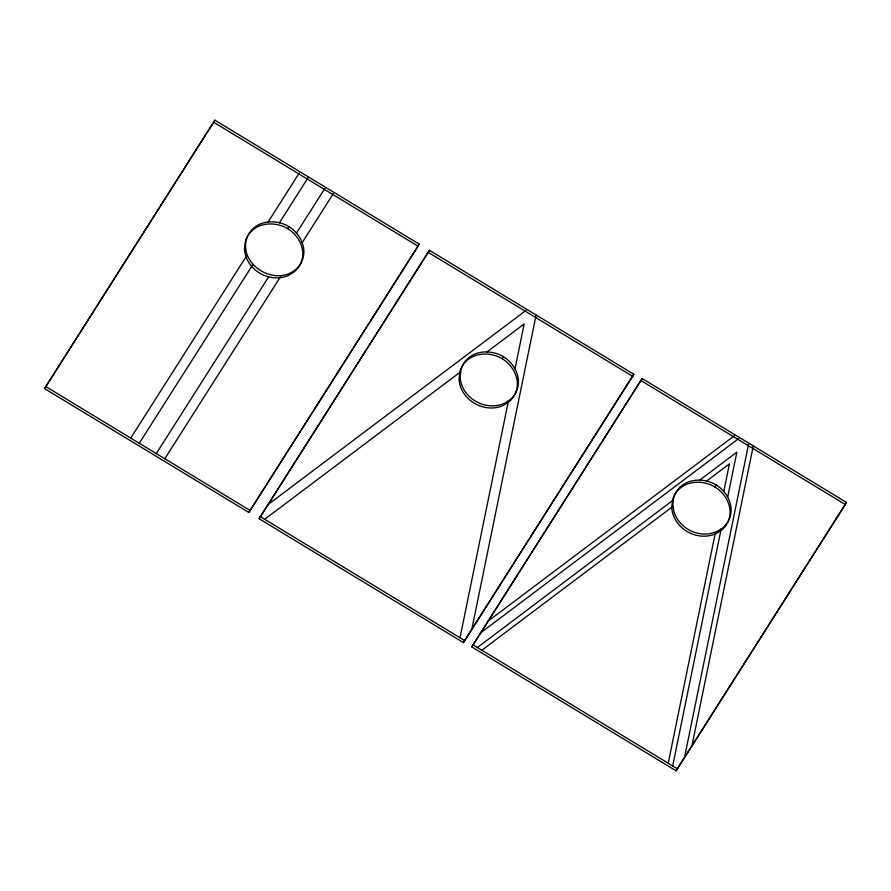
<?xml version="1.0" encoding="UTF-8"?>
<svg xmlns="http://www.w3.org/2000/svg" width="891" height="891" viewBox="0 0 891 891"><rect width="100%" height="100%" fill="white"/><g stroke="black" fill="none" stroke-linecap="round" stroke-linejoin="round"><path stroke-width="1.34" d="M460.012 637.756L508.483 400.705M514.987 368.919L524.175 323.956L486.998 351.945M471.929 628.779L536.104 314.991M668.217 763.231L715.217 533.375M723.77 491.554L729.428 463.855L706.53 481.095M672.694 765.948L721.175 528.898M727.669 497.111L736.868 452.16L699.691 480.149M684.622 756.982L748.507 444.542M692.051 745.288L753.274 445.912M44.55 388.587L214.898 120.207L419.193 244.101L418.113 246.217L248.845 512.481L44.55 388.587L214.898 120.207M287.748 228.653C278.983 223.541 268.024 222.271 258.59 226.336A29.893 26.262 27.1 0 0 245.326 241.617L244.479 248.522A29.893 26.262 27.1 0 0 288.706 275.341L294.665 271.532A29.893 26.262 27.1 0 0 302.817 253.155C302.361 243.02 296.213 233.977 287.748 228.653L288.84 226.537C280.064 221.425 269.104 220.155 259.671 224.22A29.893 26.262 27.1 0 0 246.417 239.501C239.634 265.674 275.609 286.757 295.745 269.416A29.893 26.262 27.1 0 0 303.898 251.039C303.441 240.904 297.293 231.86 288.84 226.537M248.845 512.481L419.193 244.101M259.114 518.707L429.462 250.326L633.757 374.209L632.677 376.325L463.409 642.589L259.114 518.707L429.462 250.326M502.324 358.761C493.547 353.66 482.588 352.39 473.154 356.445A29.893 26.262 27.1 0 0 459.901 371.736L459.043 378.63A29.893 26.262 27.1 0 0 503.281 405.45L509.229 401.652A29.893 26.262 27.1 0 0 517.381 383.264C516.925 373.129 510.777 364.085 502.324 358.761L503.404 356.645C494.628 351.544 483.668 350.274 474.235 354.328A29.893 26.262 27.1 0 0 460.981 369.62L460.124 376.514A29.893 26.262 27.1 0 0 504.362 403.333L510.309 399.536A29.893 26.262 27.1 0 0 518.462 381.148C518.005 371.012 511.857 361.969 503.404 356.645M463.409 642.589L633.757 374.209M471.807 646.899L642.155 378.519L846.45 502.413L845.37 504.529L676.102 770.793L471.807 646.899L642.155 378.519M715.005 486.965C706.229 481.853 695.27 480.583 685.836 484.648A29.893 26.262 27.1 0 0 672.582 499.929L671.736 506.834A29.893 26.262 27.1 0 0 715.963 533.653L721.922 529.844A29.893 26.262 27.1 0 0 730.074 511.467C729.618 501.332 723.47 492.289 715.005 486.965L716.086 484.849C707.32 479.737 696.35 478.467 686.916 482.532A29.893 26.262 27.1 0 0 673.663 497.813L672.816 504.718L673.952 511.768A29.893 26.262 27.1 0 0 710.071 533.676L717.043 531.537L723.002 527.728A29.893 26.262 27.1 0 0 731.155 509.351C730.698 499.216 724.55 490.173 716.086 484.849M676.102 770.793L846.45 502.413M130.754 438.094L246.551 255.94M268.113 222.015L299.276 172.999M139.274 443.25L253.033 264.304M279.406 222.806L308.531 176.997M156.293 453.575L268.57 276.967M296.436 233.13L324.814 188.491M164.802 458.742L280.598 276.589M302.172 242.664L333.334 193.648M267.634 504.896L526.013 310.38M264.683 519.308L460.714 371.736M487.756 621.395L734.217 435.866M480.316 633.089L738.706 438.584M477.376 647.512L673.407 499.929M481.864 650.23L673.073 506.288M641.075 380.635L845.37 504.529M213.818 122.323L418.113 246.217M428.382 252.443L632.677 376.325M472.887 644.783L677.182 768.677M45.63 386.471L249.925 510.365M260.194 516.591L464.501 640.473"/></g></svg>
